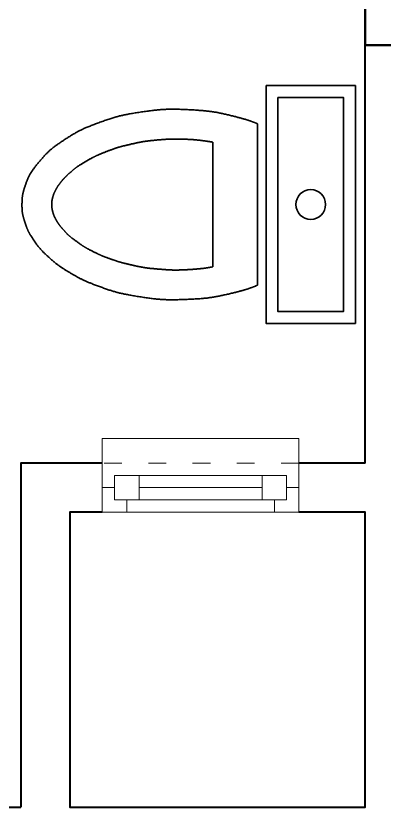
# Model space of a CAD drawing. Header units: millimetres. Extents: x 505988 to 508607, y 4596729 to 4598439.
# Drawn here: x 506958 to 507032.8, y 4597274.4 to 4597435.3 of the extents above; entities that cross this region are included whole.
import ezdxf

# ---------------------------------------------------------------- set-up
doc = ezdxf.new("R2010")
doc.units = ezdxf.units.MM
doc.linetypes.add('ACAD_ISO03W100', pattern=[30, 12, -18])
doc.layers.add('14_ISLAK_MEKAN_TEFRİŞ', color=134, linetype='Continuous')
for name, color, linetype, lineweight in [('duvar_40', 7, 'Continuous', 40), ('KAPI-PEN', 155, 'Continuous', 18), ('KOLON', 40, 'Continuous', 50), ('SV', 191, 'Continuous', 15)]:
    doc.layers.add(name, color=color, linetype=linetype, lineweight=lineweight)

# ---------------------------------------------------------------- blocks, each defined once
blk = doc.blocks.new('werftgyu')
at = {"color": 0, "lineweight": 35}
for p, q in [((474628.653721, 4589899.385967), (474628.653721, 4589932.267673)), ((474637.728721, 4589903.146983), (474637.728721, 4589928.50646))]:
    blk.add_line(p, q, dxfattribs=at)
at = {"color": 0, "lineweight": 35, "flags": 128}
for points in [[(474626.915142, 4589891.62682), (474626.915142, 4589940.02682), (474608.765142, 4589940.02682), (474608.765142, 4589891.62682)], [(474624.495142, 4589894.04682), (474624.495142, 4589937.60682), (474611.185142, 4589937.60682), (474611.185142, 4589894.04682)]]:
    blk.add_lwpolyline(points, close=True, dxfattribs=at)
at = {"color": 0, "lineweight": 35}
for points in [[(474628.653721, 4589899.385967, 0), (474628.653721, 4589899.385967, 0), (474628.908948, 4589899.28773, 0), (474628.949116, 4589899.272271, 0), (474628.992932, 4589899.255423, 0), (474629.040216, 4589899.237268, 0), (474629.090786, 4589899.21789, 0), (474629.144462, 4589899.197373, 0), (474629.201064, 4589899.1758, 0), (474629.260412, 4589899.153255, 0), (474629.322324, 4589899.129821, 0), (474629.38662, 4589899.105582, 0), (474629.453119, 4589899.080621, 0), (474629.521642, 4589899.055022, 0), (474629.592007, 4589899.028868, 0), (474629.664034, 4589899.002244, 0), (474629.737542, 4589898.975232, 0), (474629.812352, 4589898.947916, 0), (474629.888281, 4589898.92038, 0), (474629.965151, 4589898.892707, 0), (474630.042779, 4589898.86498, 0), (474630.120987, 4589898.837284, 0), (474630.199592, 4589898.809702, 0), (474630.278505, 4589898.782288, 0), (474630.357996, 4589898.754982, 0), (474630.438425, 4589898.727695, 0), (474630.520151, 4589898.700336, 0), (474630.603535, 4589898.672816, 0), (474630.688936, 4589898.645046, 0), (474630.776716, 4589898.616937, 0), (474630.867232, 4589898.588398, 0), (474630.960847, 4589898.55934, 0), (474631.057919, 4589898.529674, 0), (474631.158809, 4589898.49931, 0), (474631.263877, 4589898.468159, 0), (474631.373483, 4589898.436131, 0), (474631.487986, 4589898.403136, 0), (474631.607747, 4589898.369086, 0), (474631.733126, 4589898.333889, 0), (474631.864482, 4589898.297458, 0), (474632.002176, 4589898.259703, 0), (474632.146568, 4589898.220533, 0), (474632.298018, 4589898.17986, 0), (474632.456733, 4589898.137637, 0), (474632.622308, 4589898.093986, 0), (474632.794186, 4589898.049075, 0), (474632.971808, 4589898.00307, 0), (474633.154619, 4589897.956136, 0), (474633.34206, 4589897.908441, 0), (474633.533573, 4589897.860149, 0), (474633.728601, 4589897.811429, 0), (474633.926586, 4589897.762445, 0), (474634.126972, 4589897.713364, 0), (474634.329199, 4589897.664353, 0), (474634.532712, 4589897.615576, 0), (474634.736952, 4589897.567202, 0), (474634.941361, 4589897.519396, 0), (474635.145383, 4589897.472323, 0), (474635.348459, 4589897.426152, 0), (474635.550032, 4589897.381046, 0), (474635.749545, 4589897.337174, 0), (474635.94644, 4589897.294701, 0), (474636.140159, 4589897.253793, 0), (474636.330335, 4589897.214578, 0), (474636.517361, 4589897.177025, 0), (474636.701818, 4589897.141067, 0), (474636.884289, 4589897.106635, 0), (474637.065356, 4589897.07366, 0), (474637.245602, 4589897.042074, 0), (474637.425609, 4589897.011808, 0), (474637.605959, 4589896.982793, 0), (474637.787236, 4589896.954961, 0), (474637.97002, 4589896.928243, 0), (474638.154895, 4589896.902571, 0), (474638.342443, 4589896.877875, 0), (474638.533246, 4589896.854089, 0), (474638.727887, 4589896.831142, 0), (474638.926948, 4589896.808966, 0), (474639.131011, 4589896.787493, 0), (474639.340659, 4589896.766654, 0), (474639.556474, 4589896.746381, 0), (474639.779039, 4589896.726605, 0), (474640.008935, 4589896.707257, 0), (474640.246518, 4589896.688286, 0), (474640.491233, 4589896.669714, 0), (474640.7423, 4589896.651581, 0), (474640.998935, 4589896.633924, 0), (474641.260358, 4589896.616783, 0), (474641.525787, 4589896.600197, 0), (474641.794439, 4589896.584206, 0), (474642.065534, 4589896.568848, 0), (474642.338289, 4589896.554163, 0), (474642.611923, 4589896.540189, 0), (474642.885655, 4589896.526966, 0), (474643.158701, 4589896.514532, 0), (474643.430282, 4589896.502928, 0), (474643.699615, 4589896.492191, 0), (474643.965917, 4589896.482361, 0), (474644.228409, 4589896.473478, 0), (474644.486308, 4589896.46558, 0), (474644.738831, 4589896.458706, 0), (474644.985199, 4589896.452895, 0), (474645.224628, 4589896.448187, 0), (474645.456593, 4589896.44462, 0), (474645.681593, 4589896.442227, 0), (474645.900382, 4589896.441044, 0), (474646.113715, 4589896.441103, 0), (474646.322345, 4589896.442438, 0), (474646.527028, 4589896.445082, 0), (474646.728519, 4589896.449069, 0), (474646.927571, 4589896.454433, 0), (474647.124939, 4589896.461207, 0), (474647.321377, 4589896.469424, 0), (474647.51764, 4589896.479119, 0), (474647.714483, 4589896.490325, 0), (474647.91266, 4589896.503075, 0), (474648.112925, 4589896.517403, 0), (474648.316033, 4589896.533343, 0), (474648.522739, 4589896.550928, 0), (474648.733797, 4589896.570192, 0), (474648.949961, 4589896.591167, 0), (474649.171986, 4589896.613889, 0), (474649.400626, 4589896.63839, 0), (474649.636383, 4589896.664681, 0), (474649.878745, 4589896.692676, 0), (474650.126948, 4589896.722267, 0), (474650.380228, 4589896.753345, 0), (474650.63782, 4589896.785804, 0), (474650.898959, 4589896.819533, 0), (474651.162881, 4589896.854424, 0), (474651.428822, 4589896.89037, 0), (474651.696016, 4589896.927261, 0), (474651.963701, 4589896.96499, 0), (474652.23111, 4589897.003447, 0), (474652.49748, 4589897.042525, 0), (474652.762046, 4589897.082115, 0), (474653.024044, 4589897.122108, 0), (474653.282709, 4589897.162397, 0), (474653.537277, 4589897.202872, 0), (474653.786983, 4589897.243426, 0), (474654.031063, 4589897.28395, 0), (474654.268752, 4589897.324335, 0), (474654.499286, 4589897.364473, 0), (474654.722145, 4589897.404303, 0), (474654.937787, 4589897.443947, 0), (474655.146915, 4589897.483576, 0), (474655.350232, 4589897.523359, 0), (474655.548441, 4589897.563466, 0), (474655.742245, 4589897.604068, 0), (474655.932346, 4589897.645334, 0), (474656.119448, 4589897.687433, 0), (474656.304252, 4589897.730537, 0), (474656.487463, 4589897.774814, 0), (474656.669783, 4589897.820436, 0), (474656.851915, 4589897.86757, 0), (474657.034562, 4589897.916388, 0), (474657.218426, 4589897.96706, 0), (474657.404211, 4589898.019755, 0), (474657.592619, 4589898.074643, 0), (474657.784353, 4589898.131894, 0), (474657.980117, 4589898.191678, 0), (474658.180612, 4589898.254166, 0), (474658.386542, 4589898.319525, 0), (474658.59838, 4589898.387859, 0), (474658.81568, 4589898.458993, 0), (474659.037766, 4589898.532684, 0), (474659.263962, 4589898.608689, 0), (474659.493592, 4589898.686766, 0), (474659.72598, 4589898.766673, 0), (474659.960451, 4589898.848165, 0), (474660.196328, 4589898.931001, 0), (474660.432936, 4589899.014939, 0), (474660.669599, 4589899.099734, 0), (474660.905641, 4589899.185145, 0), (474661.140385, 4589899.270928, 0), (474661.373157, 4589899.356842, 0), (474661.603281, 4589899.442642, 0), (474661.83008, 4589899.528088, 0), (474662.052878, 4589899.612935, 0), (474662.271, 4589899.696941, 0), (474662.48377, 4589899.779864, 0), (474662.690512, 4589899.86146, 0), (474662.89055, 4589899.941487, 0), (474663.083418, 4589900.01979, 0), (474663.269494, 4589900.096565, 0), (474663.449363, 4589900.172096, 0), (474663.623613, 4589900.246667, 0), (474663.79283, 4589900.32056, 0), (474663.957601, 4589900.39406, 0), (474664.118513, 4589900.467451, 0), (474664.276152, 4589900.541017, 0), (474664.431106, 4589900.61504, 0), (474664.58396, 4589900.689806, 0), (474664.735303, 4589900.765597, 0), (474664.88572, 4589900.842697, 0), (474665.035798, 4589900.921391, 0), (474665.186125, 4589901.001961, 0), (474665.337286, 4589901.084692, 0), (474665.489869, 4589901.169867, 0), (474665.64446, 4589901.257771, 0), (474665.801647, 4589901.348686, 0), (474665.962015, 4589901.442896, 0), (474666.126152, 4589901.540686, 0), (474666.294459, 4589901.642234, 0), (474666.466596, 4589901.747299, 0), (474666.642038, 4589901.855536, 0), (474666.820259, 4589901.966599, 0), (474667.000734, 4589902.080142, 0), (474667.182939, 4589902.195819, 0), (474667.366347, 4589902.313286, 0), (474667.550433, 4589902.432195, 0), (474667.734673, 4589902.552202, 0), (474667.91854, 4589902.67296, 0), (474668.101509, 4589902.794124, 0), (474668.283056, 4589902.915349, 0), (474668.462654, 4589903.036288, 0), (474668.639779, 4589903.156596, 0), (474668.813905, 4589903.275927, 0), (474668.984507, 4589903.393936, 0), (474669.151059, 4589903.510276, 0), (474669.313037, 4589903.624602, 0), (474669.469915, 4589903.736569, 0), (474669.621168, 4589903.84583, 0), (474669.766428, 4589903.952158, 0), (474669.905961, 4589904.055794, 0), (474670.040189, 4589904.157098, 0), (474670.169537, 4589904.256429, 0), (474670.294428, 4589904.354147, 0), (474670.415284, 4589904.450611, 0), (474670.532529, 4589904.54618, 0), (474670.646587, 4589904.641215, 0), (474670.75788, 4589904.736074, 0), (474670.866832, 4589904.831117, 0), (474670.973867, 4589904.926703, 0), (474671.079406, 4589905.023193, 0), (474671.183875, 4589905.120944, 0), (474671.287695, 4589905.220317, 0), (474671.39129, 4589905.321672, 0), (474671.495084, 4589905.425367, 0), (474671.5995, 4589905.531762, 0), (474671.704961, 4589905.641216, 0), (474671.811891, 4589905.75409, 0), (474671.920711, 4589905.870742, 0), (474672.031721, 4589905.991404, 0), (474672.144712, 4589906.115804, 0), (474672.259351, 4589906.243538, 0), (474672.375305, 4589906.374207, 0), (474672.49224, 4589906.507408, 0), (474672.609823, 4589906.642741, 0), (474672.72772, 4589906.779804, 0), (474672.845598, 4589906.918195, 0), (474672.963124, 4589907.057514, 0), (474673.079963, 4589907.197359, 0), (474673.195784, 4589907.337329, 0), (474673.310251, 4589907.477022, 0), (474673.423033, 4589907.616038, 0), (474673.533795, 4589907.753975, 0), (474673.642204, 4589907.890432, 0), (474673.747927, 4589908.025007, 0), (474673.85063, 4589908.157299, 0), (474673.949979, 4589908.286906, 0), (474674.045642, 4589908.413429, 0), (474674.137285, 4589908.536464, 0), (474674.224667, 4589908.655736, 0), (474674.307919, 4589908.771464, 0), (474674.387261, 4589908.883993, 0), (474674.462919, 4589908.993667, 0), (474674.535113, 4589909.10083, 0), (474674.604067, 4589909.205828, 0), (474674.670003, 4589909.309003, 0), (474674.733144, 4589909.410702, 0), (474674.793712, 4589909.511268, 0), (474674.851931, 4589909.611045, 0), (474674.908022, 4589909.710378, 0), (474674.962208, 4589909.809612, 0), (474675.014712, 4589909.90909, 0), (474675.065757, 4589910.009157, 0), (474675.115565, 4589910.110158, 0), (474675.164358, 4589910.212438, 0), (474675.21236, 4589910.316339, 0), (474675.259793, 4589910.422207, 0), (474675.306879, 4589910.530387, 0), (474675.353842, 4589910.641222, 0), (474675.40085, 4589910.75494, 0), (474675.447857, 4589910.871304, 0), (474675.494764, 4589910.989959, 0), (474675.541473, 4589911.110549, 0), (474675.587883, 4589911.232722, 0), (474675.633896, 4589911.35612, 0), (474675.679412, 4589911.480391, 0), (474675.724332, 4589911.60518, 0), (474675.768557, 4589911.730131, 0), (474675.811988, 4589911.854891, 0), (474675.854524, 4589911.979104, 0), (474675.896068, 4589912.102417, 0), (474675.936519, 4589912.224473, 0), (474675.975779, 4589912.344919, 0), (474676.013748, 4589912.4634, 0), (474676.050327, 4589912.579562, 0), (474676.085416, 4589912.693049, 0), (474676.118917, 4589912.803507, 0), (474676.15073, 4589912.910582, 0), (474676.180757, 4589913.013918, 0), (474676.208925, 4589913.11328, 0), (474676.235279, 4589913.208904, 0), (474676.259891, 4589913.301145, 0), (474676.282834, 4589913.390357, 0), (474676.304178, 4589913.476895, 0), (474676.323997, 4589913.561114, 0), (474676.342363, 4589913.643369, 0), (474676.359347, 4589913.724015, 0), (474676.375022, 4589913.803406, 0), (474676.389461, 4589913.881897, 0), (474676.402734, 4589913.959843, 0), (474676.414915, 4589914.037599, 0), (474676.426076, 4589914.115519, 0), (474676.436288, 4589914.193958, 0), (474676.445624, 4589914.273271, 0), (474676.454156, 4589914.353813, 0), (474676.461956, 4589914.435939, 0), (474676.469096, 4589914.520003, 0), (474676.475649, 4589914.60636, 0), (474676.481686, 4589914.695365, 0), (474676.487268, 4589914.787263, 0), (474676.492403, 4589914.881863, 0), (474676.497088, 4589914.978865, 0), (474676.501319, 4589915.077968, 0), (474676.505093, 4589915.178871, 0), (474676.508407, 4589915.281274, 0), (474676.511256, 4589915.384877, 0), (474676.513638, 4589915.489378, 0), (474676.51555, 4589915.594478, 0), (474676.516987, 4589915.699875, 0), (474676.517946, 4589915.80527, 0), (474676.518424, 4589915.910361, 0), (474676.518417, 4589916.014848, 0), (474676.517922, 4589916.118431, 0), (474676.516936, 4589916.220809, 0), (474676.515454, 4589916.321682, 0), (474676.513474, 4589916.420748, 0), (474676.510992, 4589916.517708, 0), (474676.508004, 4589916.612261, 0), (474676.504508, 4589916.704106, 0), (474676.500492, 4589916.793044, 0), (474676.495915, 4589916.879277, 0), (474676.490732, 4589916.96311, 0), (474676.484893, 4589917.044847, 0), (474676.478351, 4589917.124792, 0), (474676.471059, 4589917.203248, 0), (474676.462969, 4589917.280519, 0), (474676.454033, 4589917.356911, 0), (474676.444204, 4589917.432725, 0), (474676.433434, 4589917.508268, 0), (474676.421675, 4589917.583841, 0), (474676.408881, 4589917.65975, 0), (474676.395002, 4589917.736299, 0), (474676.379992, 4589917.813791, 0), (474676.363803, 4589917.89253, 0), (474676.346388, 4589917.972821, 0), (474676.327698, 4589918.054967, 0), (474676.307687, 4589918.139272, 0), (474676.286306, 4589918.22604, 0), (474676.263508, 4589918.315576, 0), (474676.239269, 4589918.408081, 0), (474676.213661, 4589918.503354, 0), (474676.186778, 4589918.601089, 0), (474676.158715, 4589918.700982, 0), (474676.129567, 4589918.80273, 0), (474676.09943, 4589918.906029, 0), (474676.068399, 4589919.010573, 0), (474676.036568, 4589919.116059, 0), (474676.004033, 4589919.222183, 0), (474675.970888, 4589919.32864, 0), (474675.937229, 4589919.435126, 0), (474675.90315, 4589919.541338, 0), (474675.868747, 4589919.64697, 0), (474675.834115, 4589919.751719, 0), (474675.799348, 4589919.855281, 0), (474675.764542, 4589919.957351, 0), (474675.729792, 4589920.057625, 0), (474675.695193, 4589920.155799, 0), (474675.66084, 4589920.251568, 0), (474675.626827, 4589920.344629, 0), (474675.593209, 4589920.434779, 0), (474675.559876, 4589920.522217, 0), (474675.526675, 4589920.607244, 0), (474675.493456, 4589920.690161, 0), (474675.460067, 4589920.77127, 0), (474675.426356, 4589920.850872, 0), (474675.392172, 4589920.929267, 0), (474675.357364, 4589921.006756, 0), (474675.321779, 4589921.083641, 0), (474675.285267, 4589921.160222, 0), (474675.247676, 4589921.236801, 0), (474675.208854, 4589921.313679, 0), (474675.168651, 4589921.391155, 0), (474675.126914, 4589921.469533, 0), (474675.083491, 4589921.549112, 0), (474675.038233, 4589921.630194, 0), (474674.990986, 4589921.713079, 0), (474674.9416, 4589921.798069, 0), (474674.889923, 4589921.885464, 0), (474674.835804, 4589921.975566, 0), (474674.779149, 4589922.068575, 0), (474674.720104, 4589922.164287, 0), (474674.65887, 4589922.2624, 0), (474674.595651, 4589922.362607, 0), (474674.530649, 4589922.464607, 0), (474674.464067, 4589922.568093, 0), (474674.396109, 4589922.672764, 0), (474674.326976, 4589922.778314, 0), (474674.256873, 4589922.884439, 0), (474674.186, 4589922.990836, 0), (474674.114563, 4589923.0972, 0), (474674.042762, 4589923.203227, 0), (474673.970801, 4589923.308614, 0), (474673.898884, 4589923.413057, 0), (474673.827212, 4589923.51625, 0), (474673.755989, 4589923.617891, 0), (474673.685417, 4589923.717675, 0), (474673.6157, 4589923.815299, 0), (474673.547039, 4589923.910458, 0), (474673.479639, 4589924.002847, 0), (474673.413624, 4589924.092264, 0), (474673.348814, 4589924.178897, 0), (474673.284949, 4589924.263037, 0), (474673.221772, 4589924.344975, 0), (474673.159023, 4589924.425001, 0), (474673.096445, 4589924.503403, 0), (474673.033779, 4589924.580473, 0), (474672.970766, 4589924.6565, 0), (474672.907148, 4589924.731775, 0), (474672.842666, 4589924.806587, 0), (474672.777062, 4589924.881227, 0), (474672.710077, 4589924.955984, 0), (474672.641454, 4589925.031149, 0), (474672.570932, 4589925.107011, 0), (474672.498255, 4589925.183861, 0), (474672.423163, 4589925.261989, 0), (474672.345397, 4589925.341684, 0), (474672.264701, 4589925.423238, 0), (474672.180814, 4589925.506938, 0), (474672.093478, 4589925.593077, 0), (474672.002531, 4589925.681847, 0), (474671.908193, 4589925.773058, 0), (474671.81078, 4589925.866422, 0), (474671.710607, 4589925.961652, 0), (474671.607991, 4589926.05846, 0), (474671.503248, 4589926.15656, 0), (474671.396692, 4589926.255664, 0), (474671.288641, 4589926.355484, 0), (474671.17941, 4589926.455734, 0), (474671.069315, 4589926.556127, 0), (474670.958672, 4589926.656374, 0), (474670.847797, 4589926.756189, 0), (474670.737006, 4589926.855284, 0), (474670.626614, 4589926.953372, 0), (474670.516938, 4589927.050165, 0), (474670.408293, 4589927.145377, 0), (474670.300996, 4589927.238721, 0), (474670.195362, 4589927.329908, 0), (474670.091707, 4589927.418651, 0), (474669.990347, 4589927.504664, 0), (474669.891485, 4589927.58775, 0), (474669.79487, 4589927.66808, 0), (474669.700139, 4589927.745915, 0), (474669.606926, 4589927.821517, 0), (474669.514869, 4589927.895148, 0), (474669.423603, 4589927.967068, 0), (474669.332765, 4589928.037541, 0), (474669.24199, 4589928.106827, 0), (474669.150916, 4589928.175188, 0), (474669.059177, 4589928.242886, 0), (474668.96641, 4589928.310182, 0), (474668.872251, 4589928.377339, 0), (474668.776337, 4589928.444617, 0), (474668.678302, 4589928.512279, 0), (474668.577784, 4589928.580585, 0), (474668.474419, 4589928.649799, 0), (474668.367842, 4589928.72018, 0), (474668.257689, 4589928.791992, 0), (474668.143598, 4589928.865495, 0), (474668.025203, 4589928.940952, 0), (474667.902272, 4589929.018538, 0), (474667.775092, 4589929.098093, 0), (474667.644083, 4589929.17937, 0), (474667.509664, 4589929.262121, 0), (474667.372252, 4589929.346101, 0), (474667.232268, 4589929.431063, 0), (474667.09013, 4589929.51676, 0), (474666.946256, 4589929.602944, 0), (474666.801066, 4589929.689371, 0), (474666.654978, 4589929.775793, 0), (474666.508411, 4589929.861963, 0), (474666.361784, 4589929.947635, 0), (474666.215516, 4589930.032562, 0), (474666.070026, 4589930.116497, 0), (474665.925732, 4589930.199194, 0), (474665.783053, 4589930.280406, 0), (474665.642408, 4589930.359887, 0), (474665.504216, 4589930.437389, 0), (474665.368896, 4589930.512667, 0), (474665.236866, 4589930.585473, 0), (474665.108387, 4589930.655643, 0), (474664.983086, 4589930.723336, 0), (474664.86043, 4589930.788794, 0), (474664.739887, 4589930.85226, 0), (474664.620926, 4589930.913974, 0), (474664.503014, 4589930.974179, 0), (474664.385619, 4589931.033115, 0), (474664.26821, 4589931.091026, 0), (474664.150255, 4589931.148153, 0), (474664.031221, 4589931.204737, 0), (474663.910577, 4589931.26102, 0), (474663.78779, 4589931.317244, 0), (474663.662329, 4589931.37365, 0), (474663.533661, 4589931.430481, 0), (474663.401255, 4589931.487978, 0), (474663.264579, 4589931.546382, 0), (474663.1231, 4589931.605936, 0), (474662.976288, 4589931.666882, 0), (474662.823609, 4589931.72946, 0), (474662.664531, 4589931.793913, 0), (474662.498707, 4589931.860404, 0), (474662.326518, 4589931.928782, 0), (474662.14853, 4589931.99882, 0), (474661.965309, 4589932.070287, 0), (474661.77742, 4589932.142956, 0), (474661.585429, 4589932.216598, 0), (474661.389902, 4589932.290984, 0), (474661.191404, 4589932.365886, 0), (474660.990502, 4589932.441074, 0), (474660.78776, 4589932.51632, 0), (474660.583744, 4589932.591395, 0), (474660.379021, 4589932.66607, 0), (474660.174155, 4589932.740118, 0), (474659.969712, 4589932.813308, 0), (474659.766258, 4589932.885412, 0), (474659.564359, 4589932.956203, 0), (474659.36458, 4589933.025449, 0), (474659.167487, 4589933.092925, 0), (474658.973646, 4589933.158399, 0), (474658.783621, 4589933.221644, 0), (474658.597783, 4589933.282494, 0), (474658.415712, 4589933.341034, 0), (474658.236791, 4589933.397411, 0), (474658.060405, 4589933.451774, 0), (474657.885938, 4589933.50427, 0), (474657.712773, 4589933.555048, 0), (474657.540295, 4589933.604254, 0), (474657.367887, 4589933.652038, 0), (474657.194934, 4589933.698546, 0), (474657.02082, 4589933.743927, 0), (474656.844927, 4589933.788328, 0), (474656.666642, 4589933.831897, 0), (474656.485346, 4589933.874783, 0), (474656.300425, 4589933.917132, 0), (474656.111262, 4589933.959093, 0), (474655.917241, 4589934.000814, 0), (474655.717746, 4589934.042443, 0), (474655.512161, 4589934.084127, 0), (474655.29987, 4589934.126014, 0), (474655.080257, 4589934.168252, 0), (474654.852935, 4589934.210944, 0), (474654.618431, 4589934.254015, 0), (474654.3775, 4589934.297344, 0), (474654.130898, 4589934.34081, 0), (474653.879381, 4589934.384295, 0), (474653.623705, 4589934.427676, 0), (474653.364626, 4589934.470834, 0), (474653.102899, 4589934.513648, 0), (474652.83928, 4589934.555998, 0), (474652.574525, 4589934.597763, 0), (474652.30939, 4589934.638824, 0), (474652.04463, 4589934.67906, 0), (474651.781002, 4589934.71835, 0), (474651.51926, 4589934.756574, 0), (474651.260161, 4589934.793612, 0), (474651.004461, 4589934.829343, 0), (474650.752915, 4589934.863647, 0), (474650.506279, 4589934.896403, 0), (474650.26531, 4589934.927492, 0), (474650.030761, 4589934.956793, 0), (474649.80314, 4589934.984212, 0), (474649.581946, 4589935.009766, 0), (474649.366432, 4589935.033496, 0), (474649.155847, 4589935.055447, 0), (474648.949442, 4589935.07566, 0), (474648.746468, 4589935.094179, 0), (474648.546177, 4589935.111047, 0), (474648.347817, 4589935.126305, 0), (474648.150641, 4589935.139998, 0), (474647.953899, 4589935.152168, 0), (474647.756841, 4589935.162857, 0), (474647.558719, 4589935.172109, 0), (474647.358783, 4589935.179966, 0), (474647.156284, 4589935.186471, 0), (474646.950472, 4589935.191667, 0), (474646.740599, 4589935.195598, 0), (474646.525915, 4589935.198304, 0), (474646.30567, 4589935.199831, 0), (474646.079116, 4589935.200219, 0), (474645.845503, 4589935.199513, 0), (474645.604338, 4589935.197752, 0), (474645.356153, 4589935.194969, 0), (474645.101737, 4589935.191191, 0), (474644.841878, 4589935.186449, 0), (474644.577365, 4589935.18077, 0), (474644.308985, 4589935.174184, 0), (474644.037527, 4589935.166721, 0), (474643.76378, 4589935.158409, 0), (474643.488532, 4589935.149277, 0), (474643.212571, 4589935.139354, 0), (474642.936686, 4589935.128669, 0), (474642.661664, 4589935.117251, 0), (474642.388295, 4589935.10513, 0), (474642.117367, 4589935.092334, 0), (474641.849668, 4589935.078892, 0), (474641.585987, 4589935.064833, 0), (474641.327111, 4589935.050187, 0), (474641.07383, 4589935.034982, 0), (474640.826931, 4589935.019248, 0), (474640.587203, 4589935.003012, 0), (474640.355202, 4589934.98629, 0), (474640.130552, 4589934.969029, 0), (474639.912646, 4589934.951165, 0), (474639.700875, 4589934.93263, 0), (474639.494632, 4589934.913358, 0), (474639.293308, 4589934.893284, 0), (474639.096296, 4589934.87234, 0), (474638.902987, 4589934.850462, 0), (474638.712774, 4589934.827581, 0), (474638.525048, 4589934.803633, 0), (474638.339202, 4589934.77855, 0), (474638.154628, 4589934.752267, 0), (474637.970717, 4589934.724717, 0), (474637.786862, 4589934.695834, 0), (474637.602454, 4589934.665553, 0), (474637.416887, 4589934.633805, 0), (474637.229551, 4589934.600526, 0), (474637.039838, 4589934.565649, 0), (474636.847142, 4589934.529108, 0), (474636.650853, 4589934.490837, 0), (474636.450564, 4589934.450807, 0), (474636.246661, 4589934.409143, 0), (474636.039733, 4589934.366011, 0), (474635.830366, 4589934.321572, 0), (474635.619149, 4589934.275991, 0), (474635.406667, 4589934.229431, 0), (474635.193509, 4589934.182056, 0), (474634.980261, 4589934.13403, 0), (474634.767511, 4589934.085516, 0), (474634.555846, 4589934.036677, 0), (474634.345854, 4589933.987678, 0), (474634.138121, 4589933.938681, 0), (474633.933235, 4589933.889851, 0), (474633.731784, 4589933.841351, 0), (474633.534353, 4589933.793344, 0), (474633.341532, 4589933.745995, 0), (474633.153906, 4589933.699467, 0), (474632.972063, 4589933.653923, 0), (474632.796591, 4589933.609527, 0), (474632.628076, 4589933.566443, 0), (474632.466948, 4589933.524793, 0), (474632.313, 4589933.484532, 0), (474632.165869, 4589933.445575, 0), (474632.02519, 4589933.407836, 0), (474631.890599, 4589933.37123, 0), (474631.761732, 4589933.33567, 0), (474631.638225, 4589933.301071, 0), (474631.519713, 4589933.267347, 0), (474631.405833, 4589933.234414, 0), (474631.296219, 4589933.202183, 0), (474631.190508, 4589933.170572, 0), (474631.088336, 4589933.139492, 0), (474630.989338, 4589933.108859, 0), (474630.89315, 4589933.078588, 0), (474630.799409, 4589933.048592, 0), (474630.707749, 4589933.018785, 0), (474630.617806, 4589932.989082, 0), (474630.529217, 4589932.959397, 0), (474630.441617, 4589932.929645, 0), (474630.354642, 4589932.89974, 0), (474630.268021, 4589932.869626, 0), (474630.181859, 4589932.839365, 0), (474630.096351, 4589932.809052, 0), (474630.011697, 4589932.778778, 0), (474629.928093, 4589932.748637, 0), (474629.845737, 4589932.718722, 0), (474629.764826, 4589932.689126, 0), (474629.685558, 4589932.659942, 0), (474629.608129, 4589932.631262, 0), (474629.532738, 4589932.60318, 0), (474629.459582, 4589932.575788, 0), (474629.388857, 4589932.54918, 0), (474629.320763, 4589932.523448, 0), (474629.255495, 4589932.498685, 0), (474629.193252, 4589932.474985, 0), (474629.13423, 4589932.45244, 0), (474629.078628, 4589932.431144, 0), (474629.026643, 4589932.411188, 0), (474628.978471, 4589932.392667, 0), (474628.653721, 4589932.267673, 0), (474628.653721, 4589932.267673, 0)], [(474637.728721, 4589903.146983, 0), (474637.728721, 4589903.146983, 0), (474637.814038, 4589903.132074, 0), (474637.827465, 4589903.129728, 0), (474637.842109, 4589903.12717, 0), (474637.857905, 4589903.124414, 0), (474637.874792, 4589903.121471, 0), (474637.892705, 4589903.118353, 0), (474637.911581, 4589903.115074, 0), (474637.931357, 4589903.111645, 0), (474637.95197, 4589903.108078, 0), (474637.973356, 4589903.104386, 0), (474637.995452, 4589903.100582, 0), (474638.018195, 4589903.096677, 0), (474638.041522, 4589903.092684, 0), (474638.065368, 4589903.088615, 0), (474638.089671, 4589903.084483, 0), (474638.114368, 4589903.080299, 0), (474638.139395, 4589903.076077, 0), (474638.164689, 4589903.071828, 0), (474638.190187, 4589903.067565, 0), (474638.215825, 4589903.0633, 0), (474638.24154, 4589903.059046, 0), (474638.267312, 4589903.054808, 0), (474638.293298, 4589903.050565, 0), (474638.319695, 4589903.046291, 0), (474638.346704, 4589903.041959, 0), (474638.374524, 4589903.037541, 0), (474638.403353, 4589903.03301, 0), (474638.433391, 4589903.02834, 0), (474638.464838, 4589903.023503, 0), (474638.497892, 4589903.018472, 0), (474638.532753, 4589903.01322, 0), (474638.56962, 4589903.007721, 0), (474638.608691, 4589903.001946, 0), (474638.650168, 4589902.99587, 0), (474638.694248, 4589902.989464, 0), (474638.74113, 4589902.982702, 0), (474638.791015, 4589902.975557, 0), (474638.844101, 4589902.968001, 0), (474638.900587, 4589902.960008, 0), (474638.960673, 4589902.95155, 0), (474639.024558, 4589902.942601, 0), (474639.092365, 4589902.933146, 0), (474639.163909, 4589902.923218, 0), (474639.238929, 4589902.912862, 0), (474639.317166, 4589902.902126, 0), (474639.398359, 4589902.891055, 0), (474639.482246, 4589902.879694, 0), (474639.568567, 4589902.86809, 0), (474639.657061, 4589902.856288, 0), (474639.747469, 4589902.844335, 0), (474639.839528, 4589902.832276, 0), (474639.932978, 4589902.820157, 0), (474640.02756, 4589902.808024, 0), (474640.123011, 4589902.795923, 0), (474640.219072, 4589902.783899, 0), (474640.315481, 4589902.771999, 0), (474640.411979, 4589902.760268, 0), (474640.508304, 4589902.748753, 0), (474640.604195, 4589902.737499, 0), (474640.699392, 4589902.726552, 0), (474640.793635, 4589902.715958, 0), (474640.88675, 4589902.705752, 0), (474640.978916, 4589902.695933, 0), (474641.070399, 4589902.686488, 0), (474641.161466, 4589902.677404, 0), (474641.252383, 4589902.668669, 0), (474641.343416, 4589902.660271, 0), (474641.434831, 4589902.652196, 0), (474641.526896, 4589902.644432, 0), (474641.619875, 4589902.636967, 0), (474641.714036, 4589902.629789, 0), (474641.809645, 4589902.622884, 0), (474641.906968, 4589902.616241, 0), (474642.006272, 4589902.609846, 0), (474642.107822, 4589902.603688, 0), (474642.211886, 4589902.597754, 0), (474642.318729, 4589902.592032, 0), (474642.428618, 4589902.586508, 0), (474642.541819, 4589902.58117, 0), (474642.658598, 4589902.576007, 0), (474642.779222, 4589902.571005, 0), (474642.903845, 4589902.566155, 0), (474643.03217, 4589902.561463, 0), (474643.163788, 4589902.556936, 0), (474643.29829, 4589902.552584, 0), (474643.435268, 4589902.548415, 0), (474643.574312, 4589902.544438, 0), (474643.715014, 4589902.54066, 0), (474643.856965, 4589902.53709, 0), (474643.999755, 4589902.533738, 0), (474644.142976, 4589902.530611, 0), (474644.286219, 4589902.527717, 0), (474644.429074, 4589902.525066, 0), (474644.571134, 4589902.522666, 0), (474644.711989, 4589902.520525, 0), (474644.85123, 4589902.518652, 0), (474644.988448, 4589902.517055, 0), (474645.123235, 4589902.515744, 0), (474645.255181, 4589902.514725, 0), (474645.383877, 4589902.514008, 0), (474645.508916, 4589902.513602, 0), (474645.630026, 4589902.513515, 0), (474645.747498, 4589902.513764, 0), (474645.861761, 4589902.514365, 0), (474645.973243, 4589902.515334, 0), (474646.082375, 4589902.516688, 0), (474646.189584, 4589902.518443, 0), (474646.2953, 4589902.520616, 0), (474646.399951, 4589902.523223, 0), (474646.503968, 4589902.526281, 0), (474646.607778, 4589902.529807, 0), (474646.711812, 4589902.533816, 0), (474646.816497, 4589902.538326, 0), (474646.922263, 4589902.543353, 0), (474647.02954, 4589902.548913, 0), (474647.138755, 4589902.555023, 0), (474647.250338, 4589902.5617, 0), (474647.364719, 4589902.568959, 0), (474647.482325, 4589902.576818, 0), (474647.603587, 4589902.585293, 0), (474647.728932, 4589902.594401, 0), (474647.858648, 4589902.604148, 0), (474647.992443, 4589902.614509, 0), (474648.129885, 4589902.625445, 0), (474648.27054, 4589902.63692, 0), (474648.413976, 4589902.648899, 0), (474648.55976, 4589902.661343, 0), (474648.707457, 4589902.674218, 0), (474648.856635, 4589902.687486, 0), (474649.006861, 4589902.701111, 0), (474649.157701, 4589902.715056, 0), (474649.308723, 4589902.729285, 0), (474649.459492, 4589902.743761, 0), (474649.609577, 4589902.758448, 0), (474649.758543, 4589902.773309, 0), (474649.905957, 4589902.788308, 0), (474650.051387, 4589902.803408, 0), (474650.1944, 4589902.818573, 0), (474650.334561, 4589902.833766, 0), (474650.471437, 4589902.84895, 0), (474650.604597, 4589902.86409, 0), (474650.733747, 4589902.879165, 0), (474650.859159, 4589902.894225, 0), (474650.981245, 4589902.909336, 0), (474651.10042, 4589902.924565, 0), (474651.217096, 4589902.939979, 0), (474651.331684, 4589902.955642, 0), (474651.444599, 4589902.971622, 0), (474651.556254, 4589902.987986, 0), (474651.66706, 4589903.004799, 0), (474651.777431, 4589903.022128, 0), (474651.887779, 4589903.040039, 0), (474651.998518, 4589903.058598, 0), (474652.11006, 4589903.077873, 0), (474652.222817, 4589903.097929, 0), (474652.337204, 4589903.118833, 0), (474652.453632, 4589903.140651, 0), (474652.572515, 4589903.163449, 0), (474652.694265, 4589903.187294, 0), (474652.819295, 4589903.212253, 0), (474652.948018, 4589903.238391, 0), (474653.080706, 4589903.265747, 0), (474653.217071, 4589903.294252, 0), (474653.35668, 4589903.323805, 0), (474653.499106, 4589903.35431, 0), (474653.643918, 4589903.385668, 0), (474653.790686, 4589903.417781, 0), (474653.93898, 4589903.45055, 0), (474654.088371, 4589903.483878, 0), (474654.238427, 4589903.517665, 0), (474654.38872, 4589903.551815, 0), (474654.53882, 4589903.586228, 0), (474654.688296, 4589903.620806, 0), (474654.836719, 4589903.655452, 0), (474654.983658, 4589903.690066, 0), (474655.128684, 4589903.724551, 0), (474655.271368, 4589903.758809, 0), (474655.411278, 4589903.792741, 0), (474655.547985, 4589903.826248, 0), (474655.681059, 4589903.859233, 0), (474655.81007, 4589903.891598, 0), (474655.934726, 4589903.92328, 0), (474656.055286, 4589903.954362, 0), (474656.172147, 4589903.984961, 0), (474656.285704, 4589904.015196, 0), (474656.396355, 4589904.045185, 0), (474656.504495, 4589904.075046, 0), (474656.610523, 4589904.104898, 0), (474656.714833, 4589904.134858, 0), (474656.817823, 4589904.165045, 0), (474656.919889, 4589904.195578, 0), (474657.021428, 4589904.226573, 0), (474657.122836, 4589904.25815, 0), (474657.22451, 4589904.290426, 0), (474657.326847, 4589904.32352, 0), (474657.430242, 4589904.357551, 0), (474657.535093, 4589904.392635, 0), (474657.641796, 4589904.428892, 0), (474657.750747, 4589904.46644, 0), (474657.862344, 4589904.505396, 0), (474657.976982, 4589904.545879, 0), (474658.09493, 4589904.587964, 0), (474658.215941, 4589904.63155, 0), (474658.339641, 4589904.676495, 0), (474658.465654, 4589904.722653, 0), (474658.593605, 4589904.769881, 0), (474658.72312, 4589904.818036, 0), (474658.853823, 4589904.866974, 0), (474658.98534, 4589904.916551, 0), (474659.117295, 4589904.966624, 0), (474659.249314, 4589905.017048, 0), (474659.381021, 4589905.06768, 0), (474659.512043, 4589905.118376, 0), (474659.642002, 4589905.168993, 0), (474659.770526, 4589905.219386, 0), (474659.897238, 4589905.269413, 0), (474660.021764, 4589905.318929, 0), (474660.143729, 4589905.36779, 0), (474660.262758, 4589905.415854, 0), (474660.378476, 4589905.462975, 0), (474660.490508, 4589905.509011, 0), (474660.5986, 4589905.55387, 0), (474660.70299, 4589905.597667, 0), (474660.804034, 4589905.640571, 0), (474660.90209, 4589905.682749, 0), (474660.997516, 4589905.724369, 0), (474661.090669, 4589905.765599, 0), (474661.181908, 4589905.806608, 0), (474661.271589, 4589905.847563, 0), (474661.360071, 4589905.888631, 0), (474661.447711, 4589905.929982, 0), (474661.534868, 4589905.971782, 0), (474661.621898, 4589906.014199, 0), (474661.709159, 4589906.057402, 0), (474661.79701, 4589906.101559, 0), (474661.885807, 4589906.146837, 0), (474661.975909, 4589906.193404, 0), (474662.067673, 4589906.241428, 0), (474662.161457, 4589906.291077, 0), (474662.257618, 4589906.342519, 0), (474662.356515, 4589906.395922, 0), (474662.45839, 4589906.451395, 0), (474662.563022, 4589906.508808, 0), (474662.670076, 4589906.567973, 0), (474662.779218, 4589906.628703, 0), (474662.890112, 4589906.690809, 0), (474663.002423, 4589906.754103, 0), (474663.115815, 4589906.818397, 0), (474663.229953, 4589906.883504, 0), (474663.344502, 4589906.949233, 0), (474663.459127, 4589907.015399, 0), (474663.573492, 4589907.081812, 0), (474663.687262, 4589907.148285, 0), (474663.800102, 4589907.214629, 0), (474663.911677, 4589907.280656, 0), (474664.021651, 4589907.346178, 0), (474664.12969, 4589907.411008, 0), (474664.235457, 4589907.474956, 0), (474664.338617, 4589907.537835, 0), (474664.438836, 4589907.599457, 0), (474664.535778, 4589907.659633, 0), (474664.629204, 4589907.718233, 0), (474664.719255, 4589907.775357, 0), (474664.806169, 4589907.831163, 0), (474664.890184, 4589907.885809, 0), (474664.971538, 4589907.939452, 0), (474665.050469, 4589907.99225, 0), (474665.127214, 4589908.04436, 0), (474665.202011, 4589908.095941, 0), (474665.275098, 4589908.14715, 0), (474665.346713, 4589908.198144, 0), (474665.417093, 4589908.249082, 0), (474665.486476, 4589908.300121, 0), (474665.5551, 4589908.351419, 0), (474665.623203, 4589908.403133, 0), (474665.691022, 4589908.455422, 0), (474665.758795, 4589908.508443, 0), (474665.82676, 4589908.562353, 0), (474665.895155, 4589908.61731, 0), (474665.964218, 4589908.673473, 0), (474666.034185, 4589908.730998, 0), (474666.105224, 4589908.789987, 0), (474666.177215, 4589908.850312, 0), (474666.249966, 4589908.911789, 0), (474666.323286, 4589908.974233, 0), (474666.396984, 4589909.03746, 0), (474666.470867, 4589909.101286, 0), (474666.544746, 4589909.165527, 0), (474666.618428, 4589909.229998, 0), (474666.691723, 4589909.294515, 0), (474666.764438, 4589909.358893, 0), (474666.836383, 4589909.422949, 0), (474666.907366, 4589909.486497, 0), (474666.977196, 4589909.549355, 0), (474667.045681, 4589909.611336, 0), (474667.112631, 4589909.672258, 0), (474667.177853, 4589909.731935, 0), (474667.241157, 4589909.790183, 0), (474667.30235, 4589909.846819, 0), (474667.361243, 4589909.901657, 0), (474667.417643, 4589909.954514, 0), (474667.471421, 4589910.005265, 0), (474667.522692, 4589910.054027, 0), (474667.571636, 4589910.100977, 0), (474667.618429, 4589910.146291, 0), (474667.66325, 4589910.190146, 0), (474667.706277, 4589910.232719, 0), (474667.747687, 4589910.274188, 0), (474667.787658, 4589910.314727, 0), (474667.826369, 4589910.354516, 0), (474667.863998, 4589910.39373, 0), (474667.900721, 4589910.432545, 0), (474667.936718, 4589910.47114, 0), (474667.972165, 4589910.50969, 0), (474668.007241, 4589910.548373, 0), (474668.042125, 4589910.587365, 0), (474668.076993, 4589910.626843, 0), (474668.112023, 4589910.666984, 0), (474668.147394, 4589910.707965, 0), (474668.183284, 4589910.749962, 0), (474668.21987, 4589910.793152, 0), (474668.257281, 4589910.837659, 0), (474668.295453, 4589910.883393, 0), (474668.334271, 4589910.930209, 0), (474668.373621, 4589910.977963, 0), (474668.413389, 4589911.026513, 0), (474668.453461, 4589911.075714, 0), (474668.493723, 4589911.125423, 0), (474668.534061, 4589911.175496, 0), (474668.57436, 4589911.225788, 0), (474668.614508, 4589911.276157, 0), (474668.654388, 4589911.326459, 0), (474668.693889, 4589911.376549, 0), (474668.732895, 4589911.426285, 0), (474668.771292, 4589911.475522, 0), (474668.808967, 4589911.524116, 0), (474668.845805, 4589911.571925, 0), (474668.881692, 4589911.618803, 0), (474668.916515, 4589911.664608, 0), (474668.950159, 4589911.709196, 0), (474668.982509, 4589911.752422, 0), (474669.013487, 4589911.79419, 0), (474669.043152, 4589911.834588, 0), (474669.071596, 4589911.873751, 0), (474669.098912, 4589911.911813, 0), (474669.125194, 4589911.948909, 0), (474669.150535, 4589911.985175, 0), (474669.175028, 4589912.020744, 0), (474669.198767, 4589912.055752, 0), (474669.221843, 4589912.090333, 0), (474669.244352, 4589912.124622, 0), (474669.266385, 4589912.158754, 0), (474669.288037, 4589912.192864, 0), (474669.309399, 4589912.227086, 0), (474669.330566, 4589912.261556, 0), (474669.35163, 4589912.296407, 0), (474669.372686, 4589912.331776, 0), (474669.393825, 4589912.367796, 0), (474669.415141, 4589912.404602, 0), (474669.436728, 4589912.442329, 0), (474669.458678, 4589912.481112, 0), (474669.481058, 4589912.521042, 0), (474669.503828, 4589912.562035, 0), (474669.526921, 4589912.603961, 0), (474669.55027, 4589912.646695, 0), (474669.57381, 4589912.690106, 0), (474669.597472, 4589912.734067, 0), (474669.62119, 4589912.77845, 0), (474669.644898, 4589912.823127, 0), (474669.668529, 4589912.867969, 0), (474669.692015, 4589912.912849, 0), (474669.715291, 4589912.957638, 0), (474669.738289, 4589913.002208, 0), (474669.760943, 4589913.046431, 0), (474669.783185, 4589913.090179, 0), (474669.80495, 4589913.133324, 0), (474669.826171, 4589913.175738, 0), (474669.84678, 4589913.217291, 0), (474669.866711, 4589913.257858, 0), (474669.885898, 4589913.297308, 0), (474669.904273, 4589913.335515, 0), (474669.921789, 4589913.37239, 0), (474669.938479, 4589913.408013, 0), (474669.954393, 4589913.442503, 0), (474669.969584, 4589913.475979, 0), (474669.984103, 4589913.50856, 0), (474669.998002, 4589913.540366, 0), (474670.011331, 4589913.571516, 0), (474670.024143, 4589913.602129, 0), (474670.03649, 4589913.632326, 0), (474670.048422, 4589913.662224, 0), (474670.059992, 4589913.691945, 0), (474670.071251, 4589913.721606, 0), (474670.08225, 4589913.751328, 0), (474670.093041, 4589913.781229, 0), (474670.103676, 4589913.81143, 0), (474670.114206, 4589913.842049, 0), (474670.124683, 4589913.873205, 0), (474670.135158, 4589913.905019, 0), (474670.145683, 4589913.93761, 0), (474670.156309, 4589913.971097, 0), (474670.167075, 4589914.00556, 0), (474670.177963, 4589914.040928, 0), (474670.188943, 4589914.07709, 0), (474670.199985, 4589914.113934, 0), (474670.211057, 4589914.151351, 0), (474670.22213, 4589914.189228, 0), (474670.233174, 4589914.227456, 0), (474670.244156, 4589914.265923, 0), (474670.255047, 4589914.304518, 0), (474670.265817, 4589914.343131, 0), (474670.276435, 4589914.381652, 0), (474670.28687, 4589914.419968, 0), (474670.297092, 4589914.457969, 0), (474670.307071, 4589914.495544, 0), (474670.316775, 4589914.532583, 0), (474670.326175, 4589914.568975, 0), (474670.33524, 4589914.604608, 0), (474670.343939, 4589914.639372, 0), (474670.352242, 4589914.673157, 0), (474670.360118, 4589914.70585, 0), (474670.367545, 4589914.737377, 0), (474670.374534, 4589914.767803, 0), (474670.381105, 4589914.79723, 0), (474670.387277, 4589914.825757, 0), (474670.393068, 4589914.853485, 0), (474670.398498, 4589914.880517, 0), (474670.403587, 4589914.906951, 0), (474670.408353, 4589914.93289, 0), (474670.412816, 4589914.958433, 0), (474670.416995, 4589914.983682, 0), (474670.420909, 4589915.008738, 0), (474670.424578, 4589915.033701, 0), (474670.428021, 4589915.058673, 0), (474670.431257, 4589915.083753, 0), (474670.434305, 4589915.109044, 0), (474670.437184, 4589915.134645, 0), (474670.439915, 4589915.160657, 0), (474670.442515, 4589915.187182, 0), (474670.445005, 4589915.21432, 0), (474670.447404, 4589915.242172, 0), (474670.449726, 4589915.270807, 0), (474670.451974, 4589915.300165, 0), (474670.454146, 4589915.330154, 0), (474670.456238, 4589915.360684, 0), (474670.458249, 4589915.391661, 0), (474670.460176, 4589915.422996, 0), (474670.462017, 4589915.454596, 0), (474670.463769, 4589915.486369, 0), (474670.465431, 4589915.518225, 0), (474670.467, 4589915.55007, 0), (474670.468473, 4589915.581815, 0), (474670.469849, 4589915.613367, 0), (474670.471125, 4589915.644634, 0), (474670.472299, 4589915.675525, 0), (474670.473368, 4589915.705948, 0), (474670.474331, 4589915.735813, 0), (474670.475184, 4589915.765026, 0), (474670.475925, 4589915.793497, 0), (474670.476553, 4589915.821134, 0), (474670.477065, 4589915.847845, 0), (474670.477458, 4589915.873568, 0), (474670.477731, 4589915.898358, 0), (474670.477879, 4589915.922299, 0), (474670.477902, 4589915.945474, 0), (474670.477796, 4589915.967968, 0), (474670.477559, 4589915.989865, 0), (474670.477189, 4589916.011249, 0), (474670.476682, 4589916.032203, 0), (474670.476036, 4589916.052812, 0), (474670.47525, 4589916.073159, 0), (474670.474319, 4589916.09333, 0), (474670.473242, 4589916.113407, 0), (474670.472016, 4589916.133475, 0), (474670.470638, 4589916.153617, 0), (474670.469107, 4589916.173919, 0), (474670.467419, 4589916.194463, 0), (474670.465572, 4589916.215333, 0), (474670.463563, 4589916.236615, 0), (474670.461391, 4589916.258391, 0), (474670.459051, 4589916.280746, 0), (474670.456545, 4589916.303737, 0), (474670.453881, 4589916.327317, 0), (474670.451072, 4589916.351414, 0), (474670.448129, 4589916.375952, 0), (474670.445064, 4589916.40086, 0), (474670.441889, 4589916.426063, 0), (474670.438615, 4589916.451488, 0), (474670.435256, 4589916.477062, 0), (474670.431822, 4589916.502711, 0), (474670.428325, 4589916.528361, 0), (474670.424777, 4589916.55394, 0), (474670.42119, 4589916.579373, 0), (474670.417576, 4589916.604588, 0), (474670.413947, 4589916.629511, 0), (474670.410314, 4589916.654068, 0), (474670.406689, 4589916.678186, 0), (474670.403085, 4589916.701792, 0), (474670.399512, 4589916.724812, 0), (474670.395983, 4589916.747172, 0), (474670.39251, 4589916.7688, 0), (474670.389098, 4589916.78965, 0), (474670.385731, 4589916.809797, 0), (474670.382383, 4589916.829343, 0), (474670.379031, 4589916.848389, 0), (474670.375652, 4589916.867039, 0), (474670.372221, 4589916.885395, 0), (474670.368716, 4589916.903559, 0), (474670.365111, 4589916.921634, 0), (474670.361384, 4589916.939722, 0), (474670.357511, 4589916.957926, 0), (474670.353467, 4589916.976348, 0), (474670.34923, 4589916.99509, 0), (474670.344775, 4589917.014255, 0), (474670.340078, 4589917.033945, 0), (474670.335117, 4589917.054263, 0), (474670.329866, 4589917.075311, 0), (474670.324303, 4589917.097192, 0), (474670.318404, 4589917.120008, 0), (474670.312144, 4589917.143861, 0), (474670.305501, 4589917.168854, 0), (474670.298457, 4589917.195057, 0), (474670.291027, 4589917.222409, 0), (474670.283233, 4589917.250818, 0), (474670.275097, 4589917.280192, 0), (474670.266639, 4589917.310437, 0), (474670.257882, 4589917.341461, 0), (474670.248848, 4589917.373171, 0), (474670.239558, 4589917.405474, 0), (474670.230034, 4589917.438278, 0), (474670.220297, 4589917.47149, 0), (474670.21037, 4589917.505017, 0), (474670.200273, 4589917.538767, 0), (474670.190029, 4589917.572647, 0), (474670.17966, 4589917.606564, 0), (474670.169186, 4589917.640425, 0), (474670.15863, 4589917.674139, 0), (474670.148014, 4589917.707611, 0), (474670.137359, 4589917.74075, 0), (474670.126686, 4589917.773462, 0), (474670.116018, 4589917.805656, 0), (474670.105364, 4589917.837271, 0), (474670.094683, 4589917.868381, 0), (474670.083923, 4589917.899091, 0), (474670.073031, 4589917.929509, 0), (474670.061955, 4589917.959739, 0), (474670.050642, 4589917.989889, 0), (474670.039039, 4589918.020065, 0), (474670.027093, 4589918.050372, 0), (474670.014753, 4589918.080918, 0), (474670.001965, 4589918.111808, 0), (474669.988676, 4589918.143149, 0), (474669.974835, 4589918.175046, 0), (474669.960388, 4589918.207606, 0), (474669.945283, 4589918.240935, 0), (474669.929467, 4589918.27514, 0), (474669.912887, 4589918.310327, 0), (474669.895491, 4589918.346601, 0), (474669.877226, 4589918.384069, 0), (474669.85804, 4589918.422838, 0), (474669.837879, 4589918.463013, 0), (474669.816714, 4589918.50466, 0), (474669.794599, 4589918.547679, 0), (474669.771612, 4589918.591929, 0), (474669.747831, 4589918.637269, 0), (474669.723334, 4589918.683559, 0), (474669.698197, 4589918.730658, 0), (474669.672499, 4589918.778425, 0), (474669.646317, 4589918.82672, 0), (474669.619729, 4589918.875401, 0), (474669.592811, 4589918.924328, 0), (474669.565642, 4589918.97336, 0), (474669.538299, 4589919.022357, 0), (474669.51086, 4589919.071177, 0), (474669.483403, 4589919.11968, 0), (474669.456004, 4589919.167725, 0), (474669.428741, 4589919.215171, 0), (474669.401692, 4589919.261878, 0), (474669.374935, 4589919.307704, 0), (474669.348546, 4589919.35251, 0), (474669.322605, 4589919.396154, 0), (474669.29715, 4589919.438549, 0), (474669.27208, 4589919.479826, 0), (474669.247252, 4589919.520169, 0), (474669.222528, 4589919.559762, 0), (474669.197765, 4589919.59879, 0), (474669.172825, 4589919.637436, 0), (474669.147566, 4589919.675884, 0), (474669.121848, 4589919.71432, 0), (474669.09553, 4589919.752927, 0), (474669.068473, 4589919.791889, 0), (474669.040535, 4589919.831391, 0), (474669.011577, 4589919.871616, 0), (474668.981457, 4589919.91275, 0), (474668.950036, 4589919.954976, 0), (474668.917173, 4589919.998478, 0), (474668.882728, 4589920.043441, 0), (474668.846559, 4589920.090049, 0), (474668.808527, 4589920.138486, 0), (474668.768491, 4589920.188936, 0), (474668.726312, 4589920.241583, 0), (474668.681895, 4589920.29655, 0), (474668.635342, 4589920.353707, 0), (474668.586799, 4589920.412863, 0), (474668.536414, 4589920.473827, 0), (474668.484336, 4589920.536408, 0), (474668.430711, 4589920.600413, 0), (474668.375688, 4589920.665653, 0), (474668.319414, 4589920.731934, 0), (474668.262037, 4589920.799068, 0), (474668.203704, 4589920.866861, 0), (474668.144563, 4589920.935122, 0), (474668.084761, 4589921.003661, 0), (474668.024448, 4589921.072286, 0), (474667.963769, 4589921.140805, 0), (474667.902873, 4589921.209028, 0), (474667.841907, 4589921.276763, 0), (474667.78102, 4589921.343818, 0), (474667.720358, 4589921.410003, 0), (474667.66007, 4589921.475126, 0), (474667.600303, 4589921.538996, 0), (474667.541151, 4589921.601478, 0), (474667.482491, 4589921.662659, 0), (474667.424146, 4589921.722686, 0), (474667.365941, 4589921.781702, 0), (474667.307698, 4589921.839852, 0), (474667.24924, 4589921.897281, 0), (474667.190392, 4589921.954134, 0), (474667.130976, 4589922.010556, 0), (474667.070816, 4589922.066691, 0), (474667.009735, 4589922.122683, 0), (474666.947557, 4589922.178679, 0), (474666.884104, 4589922.234821, 0), (474666.819201, 4589922.291256, 0), (474666.752671, 4589922.348127, 0), (474666.684337, 4589922.40558, 0), (474666.614023, 4589922.463759, 0), (474666.541551, 4589922.522809, 0), (474666.466746, 4589922.582875, 0), (474666.389431, 4589922.644101, 0), (474666.309428, 4589922.706631, 0), (474666.226641, 4589922.770556, 0), (474666.141284, 4589922.835739, 0), (474666.053651, 4589922.901988, 0), (474665.964037, 4589922.969112, 0), (474665.872736, 4589923.03692, 0), (474665.780041, 4589923.105219, 0), (474665.686247, 4589923.173818, 0), (474665.591647, 4589923.242526, 0), (474665.496536, 4589923.31115, 0), (474665.401208, 4589923.3795, 0), (474665.305957, 4589923.447384, 0), (474665.211076, 4589923.51461, 0), (474665.116861, 4589923.580986, 0), (474665.023604, 4589923.646321, 0), (474664.9316, 4589923.710423, 0), (474664.841143, 4589923.773101, 0), (474664.752528, 4589923.834163, 0), (474664.666047, 4589923.893418, 0), (474664.581995, 4589923.950673, 0), (474664.500666, 4589924.005737, 0), (474664.422256, 4589924.058482, 0), (474664.34656, 4589924.109029, 0), (474664.273278, 4589924.157563, 0), (474664.202107, 4589924.204269, 0), (474664.132746, 4589924.249332, 0), (474664.064893, 4589924.292936, 0), (474663.998246, 4589924.335266, 0), (474663.932502, 4589924.376506, 0), (474663.867361, 4589924.416842, 0), (474663.802521, 4589924.456459, 0), (474663.737678, 4589924.49554, 0), (474663.672533, 4589924.534271, 0), (474663.606782, 4589924.572836, 0), (474663.540124, 4589924.61142, 0), (474663.472257, 4589924.650208, 0), (474663.402879, 4589924.689385, 0), (474663.331689, 4589924.729135, 0), (474663.258384, 4589924.769644, 0), (474663.182662, 4589924.811095, 0), (474663.104223, 4589924.853673, 0), (474663.022859, 4589924.89751, 0), (474662.938751, 4589924.942517, 0), (474662.852175, 4589924.988555, 0), (474662.763408, 4589925.035481, 0), (474662.672724, 4589925.083154, 0), (474662.580401, 4589925.131434, 0), (474662.486715, 4589925.180179, 0), (474662.391941, 4589925.229248, 0), (474662.296355, 4589925.278499, 0), (474662.200234, 4589925.327792, 0), (474662.103854, 4589925.376985, 0), (474662.007491, 4589925.425937, 0), (474661.911421, 4589925.474507, 0), (474661.81592, 4589925.522554, 0), (474661.721264, 4589925.569936, 0), (474661.62773, 4589925.616513, 0), (474661.535593, 4589925.662142, 0), (474661.445129, 4589925.706684, 0), (474661.356615, 4589925.749996, 0), (474661.270327, 4589925.791938, 0), (474661.186445, 4589925.832412, 0), (474661.10477, 4589925.8715, 0), (474661.025006, 4589925.909328, 0), (474660.946859, 4589925.946021, 0), (474660.870032, 4589925.981704, 0), (474660.794232, 4589926.016503, 0), (474660.719163, 4589926.050544, 0), (474660.644529, 4589926.083952, 0), (474660.570035, 4589926.116853, 0), (474660.495387, 4589926.149372, 0), (474660.420288, 4589926.181635, 0), (474660.344445, 4589926.213767, 0), (474660.267561, 4589926.245894, 0), (474660.189342, 4589926.278142, 0), (474660.109493, 4589926.310636, 0), (474660.027717, 4589926.343502, 0), (474659.943721, 4589926.376865, 0), (474659.857208, 4589926.41085, 0), (474659.767885, 4589926.445584, 0), (474659.675454, 4589926.481192, 0), (474659.579725, 4589926.517759, 0), (474659.480913, 4589926.555211, 0), (474659.379338, 4589926.593433, 0), (474659.275319, 4589926.632309, 0), (474659.169175, 4589926.671727, 0), (474659.061225, 4589926.711569, 0), (474658.951789, 4589926.751723, 0), (474658.841186, 4589926.792072, 0), (474658.729734, 4589926.832503, 0), (474658.617754, 4589926.872901, 0), (474658.505564, 4589926.913149, 0), (474658.393483, 4589926.953135, 0), (474658.281831, 4589926.992743, 0), (474658.170927, 4589927.031859, 0), (474658.06109, 4589927.070367, 0), (474657.95264, 4589927.108152, 0), (474657.845894, 4589927.145101, 0), (474657.741174, 4589927.181098, 0), (474657.638797, 4589927.216029, 0), (474657.539084, 4589927.249778, 0), (474657.442233, 4589927.282269, 0), (474657.347971, 4589927.313574, 0), (474657.255903, 4589927.343807, 0), (474657.165635, 4589927.373076, 0), (474657.076772, 4589927.401494, 0), (474656.988921, 4589927.429172, 0), (474656.901687, 4589927.456221, 0), (474656.814676, 4589927.482751, 0), (474656.727495, 4589927.508875, 0), (474656.639748, 4589927.534703, 0), (474656.551043, 4589927.560347, 0), (474656.460984, 4589927.585917, 0), (474656.369177, 4589927.611525, 0), (474656.275229, 4589927.637283, 0), (474656.178745, 4589927.6633, 0), (474656.079331, 4589927.689688, 0), (474655.976594, 4589927.716559, 0), (474655.870138, 4589927.744023, 0), (474655.759569, 4589927.772193, 0), (474655.644494, 4589927.801178, 0), (474655.524653, 4589927.831054, 0), (474655.400323, 4589927.861753, 0), (474655.271914, 4589927.893171, 0), (474655.139839, 4589927.925204, 0), (474655.004509, 4589927.957748, 0), (474654.866334, 4589927.990698, 0), (474654.725726, 4589928.02395, 0), (474654.583097, 4589928.057402, 0), (474654.438858, 4589928.090947, 0), (474654.29342, 4589928.124483, 0), (474654.147195, 4589928.157905, 0), (474654.000593, 4589928.191109, 0), (474653.854026, 4589928.223991, 0), (474653.707905, 4589928.256447, 0), (474653.562642, 4589928.288373, 0), (474653.418648, 4589928.319664, 0), (474653.276335, 4589928.350218, 0), (474653.136112, 4589928.379929, 0), (474652.998393, 4589928.408693, 0), (474652.863588, 4589928.436407, 0), (474652.731968, 4589928.462994, 0), (474652.603246, 4589928.488486, 0), (474652.476995, 4589928.512944, 0), (474652.352787, 4589928.536429, 0), (474652.230194, 4589928.559002, 0), (474652.10879, 4589928.580721, 0), (474651.988146, 4589928.601648, 0), (474651.867835, 4589928.621844, 0), (474651.747429, 4589928.641368, 0), (474651.626502, 4589928.660281, 0), (474651.504625, 4589928.678644, 0), (474651.381371, 4589928.696517, 0), (474651.256313, 4589928.71396, 0), (474651.129023, 4589928.731033, 0), (474650.999074, 4589928.747798, 0), (474650.866037, 4589928.764314, 0), (474650.729487, 4589928.780643, 0), (474650.588995, 4589928.796843, 0), (474650.444133, 4589928.812977, 0), (474650.294475, 4589928.829103, 0), (474650.139749, 4589928.845266, 0), (474649.98031, 4589928.861442, 0), (474649.816672, 4589928.877587, 0), (474649.649345, 4589928.893662, 0), (474649.478841, 4589928.909624, 0), (474649.305673, 4589928.925432, 0), (474649.130353, 4589928.941044, 0), (474648.953392, 4589928.956418, 0), (474648.775302, 4589928.971514, 0), (474648.596596, 4589928.986289, 0), (474648.417785, 4589929.000702, 0), (474648.239381, 4589929.014711, 0), (474648.061897, 4589929.028276, 0), (474647.885843, 4589929.041353, 0), (474647.711733, 4589929.053902, 0), (474647.540078, 4589929.065882, 0), (474647.37139, 4589929.077249, 0), (474647.206181, 4589929.087964, 0), (474647.044963, 4589929.097984, 0), (474646.888248, 4589929.107268, 0), (474646.736388, 4589929.115782, 0), (474646.589098, 4589929.123527, 0), (474646.445932, 4589929.130511, 0), (474646.306445, 4589929.136742, 0), (474646.170192, 4589929.142228, 0), (474646.036728, 4589929.146978, 0), (474645.905607, 4589929.151, 0), (474645.776384, 4589929.154301, 0), (474645.648614, 4589929.156891, 0), (474645.521851, 4589929.158778, 0), (474645.395651, 4589929.15997, 0), (474645.269568, 4589929.160474, 0), (474645.143157, 4589929.160301, 0), (474645.015972, 4589929.159457, 0), (474644.887568, 4589929.15795, 0), (474644.757501, 4589929.155791, 0), (474644.625324, 4589929.152985, 0), (474644.490593, 4589929.149543, 0), (474644.352862, 4589929.145471, 0), (474644.211685, 4589929.140779, 0), (474644.066769, 4589929.135479, 0), (474643.918414, 4589929.129601, 0), (474643.767074, 4589929.123182, 0), (474643.613201, 4589929.116255, 0), (474643.457247, 4589929.108858, 0), (474643.299665, 4589929.101023, 0), (474643.140908, 4589929.092788, 0), (474642.981427, 4589929.084186, 0), (474642.821674, 4589929.075254, 0), (474642.662104, 4589929.066026, 0), (474642.503167, 4589929.056537, 0), (474642.345316, 4589929.046824, 0), (474642.189004, 4589929.03692, 0), (474642.034683, 4589929.026862, 0), (474641.882805, 4589929.016684, 0), (474641.733823, 4589929.006422, 0), (474641.588189, 4589928.99611, 0), (474641.446357, 4589928.985785, 0), (474641.308777, 4589928.97548, 0), (474641.175902, 4589928.965233, 0), (474641.048068, 4589928.955068, 0), (474640.92514, 4589928.944981, 0), (474640.806867, 4589928.934955, 0), (474640.692995, 4589928.924978, 0), (474640.583274, 4589928.915033, 0), (474640.477452, 4589928.905106, 0), (474640.375277, 4589928.895182, 0), (474640.276496, 4589928.885247, 0), (474640.180859, 4589928.875287, 0), (474640.088113, 4589928.865285, 0), (474639.998006, 4589928.855228, 0), (474639.910287, 4589928.845101, 0), (474639.824703, 4589928.834889, 0), (474639.741003, 4589928.824577, 0), (474639.658935, 4589928.814151, 0), (474639.578248, 4589928.803597, 0), (474639.498689, 4589928.792898, 0), (474639.420006, 4589928.782041, 0), (474639.341947, 4589928.771011, 0), (474639.264262, 4589928.759794, 0), (474639.18677, 4589928.748383, 0), (474639.109584, 4589928.736813, 0), (474639.032889, 4589928.725128, 0), (474638.956869, 4589928.713371, 0), (474638.88171, 4589928.701585, 0), (474638.807596, 4589928.689814, 0), (474638.734712, 4589928.678101, 0), (474638.663244, 4589928.666491, 0), (474638.593375, 4589928.655025, 0), (474638.525291, 4589928.643749, 0), (474638.459178, 4589928.632704, 0), (474638.395218, 4589928.621936, 0), (474638.333599, 4589928.611486, 0), (474638.274504, 4589928.6014, 0), (474638.218118, 4589928.591719, 0), (474638.164627, 4589928.582489, 0), (474638.114214, 4589928.573751, 0), (474638.067066, 4589928.56555, 0), (474638.023367, 4589928.557929, 0), (474637.728721, 4589928.50646, 0), (474637.728721, 4589928.50646, 0)]]:
    blk.add_polyline3d(points, dxfattribs=at)
blk.add_circle((474617.840142, 4589915.82682), 3.025, dxfattribs=at)
blk = doc.blocks.new('132')
at = {"layer": 'KAPI-PEN', "color": 134, "linetype": 'Continuous', "lineweight": 18}
for p, q in [((25.097827, 10.965131), (-14.902173, 10.965131)), ((-14.902173, 10.965131), (-14.902173, 5.965131)), ((25.097827, 5.965131), (25.097827, 10.965131)), ((-12.402173, 3.465131), (-7.402173, 3.465131)), ((-12.402173, -1.534869), (-12.402173, 3.465131)), ((-7.402173, 3.465131), (-7.402173, -1.534869)), ((-7.402173, 3.465131), (17.597827, 3.465131)), ((17.597827, -1.534869), (17.597827, 3.465131)), ((17.597827, 3.465131), (22.597827, 3.465131)), ((22.597827, 3.465131), (22.597827, -1.534869)), ((-14.902173, 0.965131), (-12.402173, 0.965131)), ((-12.402173, 0.965131), (-12.402173, -1.534869)), ((-7.402173, 0.965131), (17.597827, 0.965131)), ((22.597827, -1.534869), (22.597827, 0.965131)), ((22.597827, 0.965131), (25.097827, 0.965131)), ((-12.402173, -1.534869), (-9.902173, -1.534869)), ((-7.402173, -1.534869), (-12.402173, -1.534869)), ((-9.902173, -1.534869), (-9.902173, -4.034869)), ((-7.402173, -1.534869), (17.597827, -1.534869)), ((22.597827, -1.534869), (17.597827, -1.534869)), ((20.097827, -4.034869), (20.097827, -1.534869)), ((20.097827, -1.534869), (22.597827, -1.534869)), ((-9.902173, -4.034869), (-14.902173, -4.034869)), ((20.097827, -4.034869), (-9.902173, -4.034869)), ((25.097827, -4.034869), (20.097827, -4.034869))]:
    blk.add_line(p, q, dxfattribs=at)
at = {"layer": 'KAPI-PEN', "ltscale": 0.2}
for p, q in [((-14.902173, -4.034869), (-14.902173, 5.965131)), ((-14.902173, 5.965131), (-14.902173, 5.965131)), ((25.097827, -4.034869), (25.097827, 5.965131))]:
    blk.add_line(p, q, dxfattribs=at)
at = {"layer": 'KAPI-PEN', "color": 134, "linetype": 'ACAD_ISO03W100', "lineweight": 18, "ltscale": 0.3}
blk.add_line((-14.902173, 5.965131), (25.097827, 5.965131), dxfattribs=at)

msp = doc.modelspace()

# ---------------------------------------------------------------- linework, layer by layer
at = {"layer": 'duvar_40'}
for p, q in [((507028.982489, 4597344.360568), (507028.982489, 4597429.360568)), ((506858.982217, 4597274.360568), (506958.982489, 4597274.360568))]:
    msp.add_line(p, q, dxfattribs=at)
at = {"layer": 'duvar_40', "flags": 128}
for points in [[(506975.516936, 4597344.360568), (506958.982489, 4597344.360568), (506958.982489, 4597274.360568)], [(507028.982489, 4597344.360568), (507015.516936, 4597344.360568)], [(506975.516936, 4597334.360568), (506968.982489, 4597334.360568), (506968.982489, 4597274.360568), (507028.982489, 4597274.360568), (507028.982489, 4597334.360568), (507015.516936, 4597334.360568)]]:
    msp.add_lwpolyline(points, dxfattribs=at)
at = {"layer": 'KOLON', "flags": 128}
msp.add_lwpolyline([(507028.982114, 4597454.360667), (507248.982262, 4597454.360667), (507248.982262, 4597429.36069), (507028.982114, 4597429.36069)], close=True, dxfattribs=at)

# ---------------------------------------------------------------- block references
at = {"layer": '14_ISLAK_MEKAN_TEFRİŞ', "rotation": 180}
msp.add_blockref('werftgyu', (981635.74763, 9187312.790712), dxfattribs=at)
at = {"layer": 'SV', "xscale": -1}
msp.add_blockref('132', (507000.614764, 4597338.395437), dxfattribs=at)

doc.saveas('drawing.dxf')
